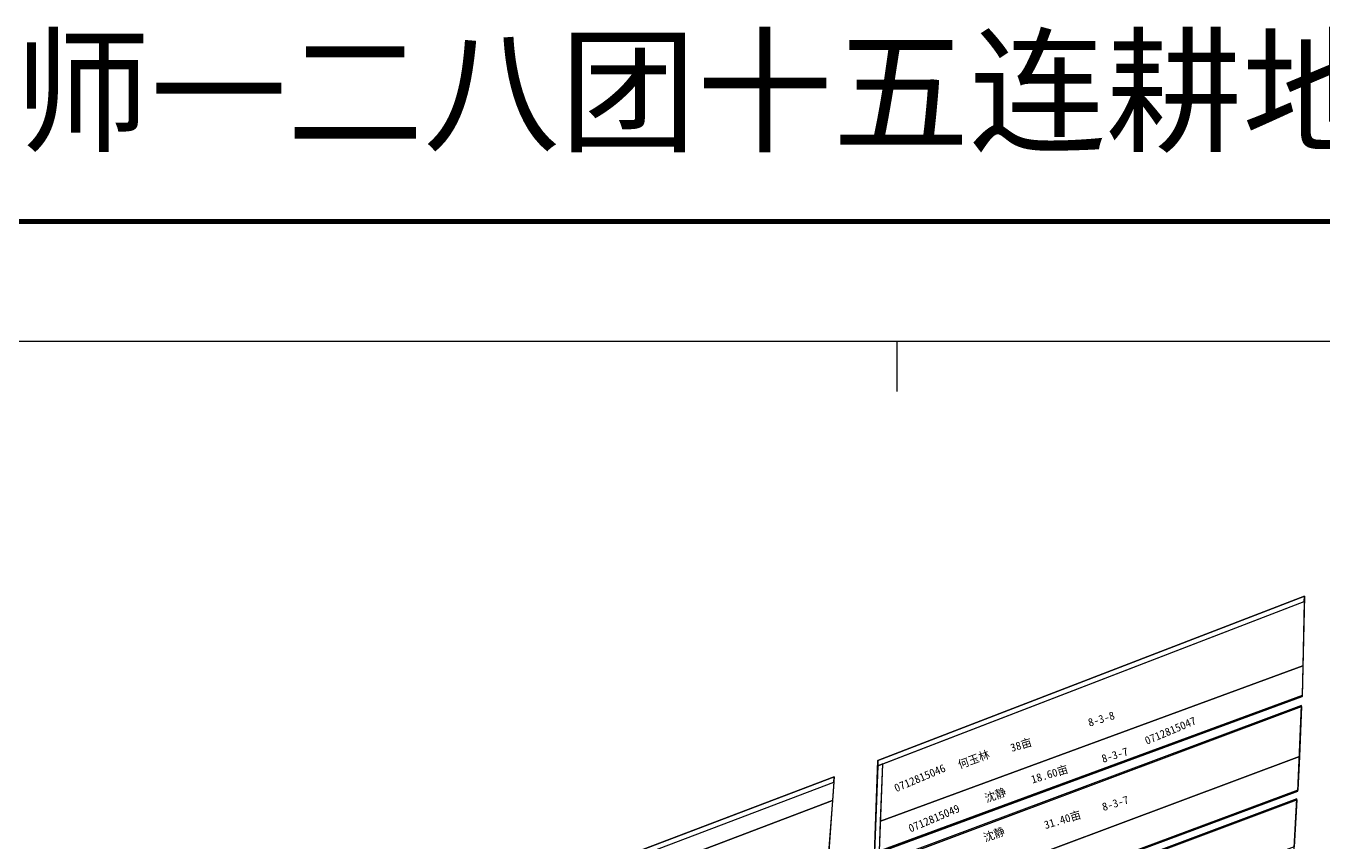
# Model space of a CAD drawing. Extents: x 541061 to 546490, y 4985742 to 4991358.
# Drawn here: x 543130 to 544426, y 4990543 to 4991358 of the extents above; entities that cross this region are included whole.
import ezdxf
from ezdxf.enums import TextEntityAlignment as Align

# ---------------------------------------------------------------- set-up
doc = ezdxf.new("R2010")
doc.units = 0
doc.header["$LTSCALE"] = 10
for name, color, linetype in [('2020.3.23画地', 7, 'CONTINUOUS'), ('4-5', 7, 'CONTINUOUS'), ('TK', 7, 'CONTINUOUS'), ('地块名称', 7, 'CONTINUOUS'), ('地籍号', 7, 'CONTINUOUS'), ('测地框', 7, 'CONTINUOUS'), ('经营地', 1, 'CONTINUOUS'), ('路林渠', 7, 'CONTINUOUS'), ('身份地', 1, 'CONTINUOUS'), ('退界出水桩', 7, 'CONTINUOUS')]:
    doc.layers.add(name, color=color, linetype=linetype)
doc.styles.add('宋体', font='')
doc.styles.get('宋体').set_extended_font_data('SimSun')

msp = doc.modelspace()

# ---------------------------------------------------------------- linework, layer by layer
at = {"layer": '2020.3.23画地', "color": 3, "linetype": 'Continuous'}
msp.add_lwpolyline([(543983.9, 4990563.5), (544405.9, 4990718.7), (544405.2, 4990689.1), (543982.8, 4990533.7)], close=True, dxfattribs=at)
at = {"layer": '4-5', "color": 2, "linetype": 'Continuous', "flags": 128}
msp.add_lwpolyline([(543983.9, 4990563.5), (543986.1, 4990620.8), (544407.3, 4990782.9), (544405.9, 4990718.7)], close=True, dxfattribs=at)
at = {"layer": '4-5', "color": 3, "linetype": 'Continuous', "flags": 128}
msp.add_lwpolyline([(543977.1, 4990469), (543979.2, 4990519), (544404.4, 4990678.2), (544402.4, 4990628.2)], close=True, dxfattribs=at)
at = {"layer": 'TK', "linetype": 'Continuous'}
for p, q in [((546488, 4991042.8), (541248, 4991042.8)), ((544000, 4991042.8), (544000, 4990992.8))]:
    msp.add_line(p, q, dxfattribs=at)
at = {"layer": 'TK', "linetype": 'Continuous', "const_width": 5, "flags": 128}
msp.add_lwpolyline([(541128, 4985922.8), (546488, 4985922.8), (546488, 4991162.8), (541128, 4991162.8)], close=True, dxfattribs=at)
at = {"layer": '测地框', "color": 7, "linetype": 'Continuous', "elevation": 280.5, "flags": 128}
msp.add_lwpolyline([(544407.4, 4990788.3), (544405.2, 4990688), (543977.7, 4990530.7), (543981.2, 4990624.3)], close=True, dxfattribs=at)
at = {"layer": '测地框', "linetype": 'Continuous', "flags": 128}
for points, elevation in [([(543974.1, 4990518.2), (543971.3, 4990449.3), (543993.1, 4990456.9), (543994.2, 4990446.1), (544006.3, 4990450.5), (544008.9, 4990447.7), (544400.9, 4990593.4), (544404.4, 4990679.3)], 280.6), ([(543937.5, 4990608), (543930.7, 4990514.5), (543213.9, 4990249), (543220.4, 4990335.5)], 280.2), ([(543968.1, 4990424.1), (543962.2, 4990338), (543967.6, 4990334.4), (544394.8, 4990494.7), (544400, 4990585.9)], 280.9)]:
    msp.add_lwpolyline(points, close=True, dxfattribs=dict(at, elevation=elevation))
at = {"layer": '经营地', "color": 5, "linetype": 'Continuous', "flags": 128}
for points in [[(543223.7, 4990313.6), (543225.1, 4990332), (543937.1, 4990602.5), (543935.7, 4990584.1)], [(543220.4, 4990268.9), (543223.7, 4990313.6), (543935.7, 4990584.1), (543932, 4990532.4)]]:
    msp.add_lwpolyline(points, close=True, dxfattribs=at)
at = {"layer": '路林渠', "color": 3, "linetype": 'Continuous', "flags": 128}
for points in [[(544407.3, 4990782.9), (544407.4, 4990788.3), (543981.2, 4990624.3), (543981, 4990618.9)], [(543986.1, 4990620.8), (543981, 4990618.9), (543977.7, 4990531.8), (543982.8, 4990533.7)], [(543937.1, 4990602.5), (543937.5, 4990608), (543225.5, 4990337.5), (543225.1, 4990332)]]:
    msp.add_lwpolyline(points, close=True, dxfattribs=at)
at = {"layer": '身份地', "color": 1, "linetype": 'Continuous', "flags": 128}
msp.add_lwpolyline([(543979.2, 4990519), (544404.4, 4990678.2)], dxfattribs=at)
msp.add_lwpolyline([(544008.2, 4990448.5), (544006.3, 4990450.5), (543994.2, 4990446.1), (543993.1, 4990456.9), (543976.3, 4990451.1), (543977.1, 4990469), (544402.4, 4990628.2), (544401, 4990594.5)], close=True, dxfattribs=at)
at = {"layer": '身份地', "color": 1, "linetype": 'Continuous'}
msp.add_lwpolyline([(543973.2, 4990425), (544400, 4990584.9), (544397.3, 4990537.8), (543969.9, 4990377.4)], close=True, dxfattribs=at)
at = {"layer": '退界出水桩', "color": 2, "linetype": 'Continuous', "flags": 128}
for points in [[(544404.4, 4990678.2), (544404.4, 4990679.3), (543974.1, 4990518.2), (543974.1, 4990517.1)], [(544405.2, 4990688), (544405.2, 4990689.1), (543977.7, 4990531.8), (543977.7, 4990530.7)], [(544400.9, 4990593.4), (544401, 4990594.5), (544008.2, 4990448.5), (544008.9, 4990447.7)], [(544400, 4990584.9), (544400, 4990585.9), (543968.1, 4990424.1), (543968.1, 4990423)]]:
    msp.add_lwpolyline(points, close=True, dxfattribs=at)

# ---------------------------------------------------------------- texts
at = {"layer": '2020.3.23画地', "color": 3, "linetype": 'Continuous', "style": '宋体'}
msp.add_text('18.60亩', height=8, rotation=17, dxfattribs=at).set_placement((544135.7, 4990601.1))
for p in [(544098.6, 4990589.9), (544097.3, 4990550.6)]:
    msp.add_text('沈静', height=8, rotation=20, dxfattribs=at).set_placement(p, align=Align.MIDDLE)
at = {"layer": '4-5', "color": 2, "linetype": 'Continuous', "style": '宋体'}
for s, rotation, p in [('8-3-8', 17, (544204.5, 4990665.7)), ('何玉林', 20, (544076.9, 4990625.5))]:
    msp.add_text(s, height=8, rotation=rotation, dxfattribs=at).set_placement(p, align=Align.MIDDLE)
msp.add_text('38亩', height=8, rotation=17, dxfattribs=at).set_placement((544115, 4990632.7))
at = {"layer": '4-5', "color": 3, "linetype": 'Continuous', "style": '宋体'}
msp.add_text('31.40亩', height=8, rotation=17, dxfattribs=at).set_placement((544148.6, 4990555.6))
at = {"layer": 'TK', "linetype": 'Continuous', "style": '宋体'}
msp.add_text('第七师一二八团十五连耕地普查图', height=100, dxfattribs=at).set_placement((543868, 4991212.8), align=Align.BOTTOM_CENTER)
at = {"layer": '地块名称', "color": 0, "linetype": 'Continuous', "style": '宋体'}
for p in [(544218, 4990629.6), (544218.5, 4990581.4)]:
    msp.add_text('8-3-7', height=8, rotation=17, dxfattribs=at).set_placement(p, align=Align.MIDDLE)
at = {"layer": '地籍号', "color": 1, "linetype": 'Continuous', "style": '宋体'}
for s, p in [('0712815047', (544273.5, 4990654)), ('0712815046', (544023.1, 4990606.7)), ('0712815049', (544037.3, 4990566.4, 280.6))]:
    msp.add_text(s, height=8, rotation=22.8232, dxfattribs=at).set_placement(p, align=Align.MIDDLE)

doc.saveas('drawing.dxf')
